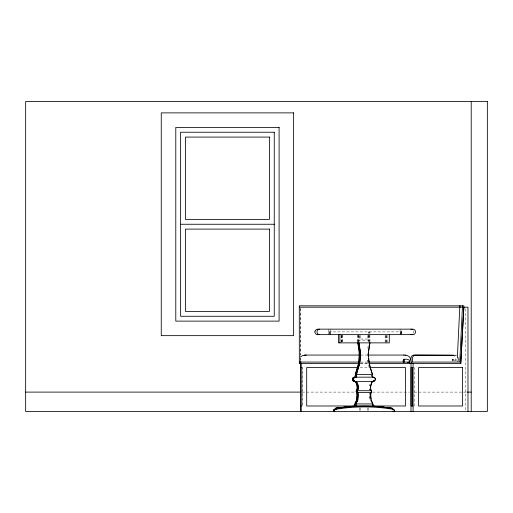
<?xml version="1.0" encoding="UTF-8"?>
<svg xmlns="http://www.w3.org/2000/svg" width="513" height="513" viewBox="0 0 513 513"><rect width="100%" height="100%" fill="white"/><g stroke="black" fill="none" stroke-linecap="round" stroke-linejoin="round"><path stroke-width="0.38" stroke-dasharray="2.56 1.92" d="M452.472 361.107L452.69 359.094L455.069 360.44M367.834 348.147L368.251 345.493M452.498 360.395L452.716 359.126L452.69 361.107M369.578 385.673L369.995 384.147M369.719 385.673L369.899 384.904M456.121 360.697C456.987 357.843 455.025 361.485 453.614 360.742M454.896 361.107L455.236 359.094L454.492 356.24M413.298 333.264L413.664 331.892L413.298 330.519M328.743 331.892L401.769 331.892M357.869 340.125L369.899 340.125M360.722 355.06L367.532 355.06M360.761 362.075L368.231 362.075M360.344 363.121L368.302 363.121M360.209 363.448L368.193 363.448M301.169 367.565L302.542 367.565L302.542 405.988L301.169 405.988M360.081 367.565L369.655 367.565M302.106 392.105L355.009 392.105M372.624 392.105L409.502 392.105M414.292 392.105L467.202 392.105M368.937 366.808L369.302 368.103M370.219 400.236L370.476 401.179M368.616 364.846L369.059 366.808M369.719 389.008L369.911 389.874M369.578 389.008L369.77 389.874M370.008 399.274L369.841 398.306A14.358 10.042 -90 0 1 369.719 393.413M368.135 362.864L367.757 360.203M367.859 360.203L368.013 361.543M300.669 308.05L300.701 357.119M300.701 357.907L300.701 360.286M465.278 308.781L465.278 410.682M414.408 367.565L414.408 405.988M401.769 330.519L401.769 334.636M401.499 331.892L401.499 334.636M401.384 331.892L401.384 334.636M400.48 331.892L400.48 334.636M400.364 331.892L400.364 334.636M400.089 329.147L400.089 334.636M387.86 335.38L387.86 342.87M386.526 335.38L386.526 342.12M386.334 335.38L386.366 342.87M385.314 335.38L385.346 342.12M385.148 335.38L385.148 342.87M371.694 375.112L371.694 376.484M371.515 375.112L371.515 376.484M369.944 331.892L369.944 333.264M369.899 334.636L369.944 342.12M369.822 331.892L369.822 333.264M369.822 335.38L369.822 342.12M368.924 331.892L368.924 333.264M368.924 335.38L368.924 342.12M368.802 331.892L368.802 333.264M368.879 334.636L368.802 342.12M368.449 335.367L368.449 339.022L359.318 339.022L359.318 335.367M368.405 407.829L368.405 410.746M367.552 335.367L367.552 339.022M367.597 407.829L367.597 410.746M360.216 335.367L360.216 339.022M360.171 407.829L360.171 410.746M359.363 407.829L359.363 410.746M358.965 335.38L358.965 342.12M358.888 334.636L358.92 341.498M358.844 335.38L358.844 342.12M357.946 335.38L357.901 342.87M357.869 334.636L357.824 342.12M342.62 334.636L342.62 342.12M342.428 335.38L342.453 342.12M341.434 335.38L341.434 342.12M341.421 335.38L341.408 342.12M341.241 335.38L341.241 342.12M330.423 329.147L330.423 334.636M330.154 331.892L330.154 334.636M330.032 331.892L330.032 334.636M329.134 331.892L329.134 334.636M329.013 331.892L329.013 334.636M328.743 329.147L328.743 334.636M302.061 367.565L302.061 405.988M300.624 308.781L300.624 354.958M300.624 358.138L300.624 360.53M369.982 398.306A14.358 10.266 -90 0 1 369.854 393.413M367.436 355.522A35.243 24.643 90 0 1 367.436 353.502M453.742 360.697L453.729 359.344L453.729 360.735"/><path stroke-width="0.77" d="M354.214 377.17C351.501 377.735 352.572 382.153 355.233 381.396C357.381 384.109 358.112 388.264 356.323 391.284A0.699 0.487 -90 0 0 356.336 391.81L356.913 392.439A14.358 10.042 90 0 1 356.913 398.306C357.478 401.057 353.733 403.635 355.233 405.988L335.842 408.047L336.021 408.386A167.642 167.629 -90 0 1 337.548 408.136M355.111 381.396L356.253 381.396C358.401 384.109 359.132 388.264 357.343 391.284A0.699 0.487 -90 0 0 357.356 391.81L357.933 392.439A14.358 10.042 90 0 1 357.933 398.306C358.497 401.057 354.752 403.635 356.253 405.988L336.861 408.047L337.041 408.386A167.642 167.629 -90 0 1 391.926 408.386L391.926 408.047L372.534 405.988M457.372 357.305L459.853 305.819L459.834 307.191M462.502 305.819L459.763 362.075L368.776 362.075M460.777 363.448L463.874 305.819L299.297 305.819L299.329 363.448L358.625 363.448M463.874 307.191L460.789 363.448L368.975 363.448M370.566 387.244L371.829 382.711L372.714 381.396L374.163 381.14L375.138 379.8M368.584 350.821L369.822 342.87M403.378 362.441C400.781 356.234 415.536 360.479 407.354 362.582M403.378 362.582L404.167 359.126L404.148 362.447M410.349 360.132C411.394 356.484 406.559 354.842 403.705 355.06M369.944 342.87L368.674 350.821A35.243 25.188 90 0 0 368.725 358.869C368.68 365.275 372.374 370.995 372.714 377.17L373.272 377.376M457.904 361.428L458.263 359.344L457.904 357.26M370.995 392.439A14.358 10.266 -90 0 0 371.002 398.306C370.424 401.063 374.246 403.641 372.714 405.988L356.073 405.988C354.541 403.641 358.363 401.063 357.785 398.306A14.358 10.266 -90 0 0 357.792 392.439L357.202 391.81A0.699 0.5 -90 0 1 357.189 391.284C359.017 388.277 358.26 384.09 356.073 381.396L355.503 381.46L373.284 381.46L372.534 381.396C370.296 384.122 369.777 388.277 371.598 391.284A0.699 0.5 -90 0 1 371.592 391.81L370.995 392.439L356.772 392.439L356.182 391.81A0.699 0.5 -90 0 1 356.169 391.284C357.997 388.277 357.24 384.09 355.054 381.396L354.092 381.396M333.636 411.477A1.257 1.257 0 0 1 333.328 411.028A1.507 1.507 0 0 1 333.412 410.15A1.661 1.661 0 0 1 334.688 409.284L335.464 408.47M334.656 411.477A1.257 1.257 0 0 1 334.348 411.028A1.507 1.507 0 0 1 334.431 410.15A1.661 1.661 0 0 1 335.707 409.284L336.483 408.47M355.137 381.371C353.079 380.851 353.156 377.594 355.233 377.17C355.567 370.995 359.183 365.262 359.138 358.869A35.243 24.643 -90 0 0 359.183 350.821L357.946 342.87M354.932 381.371C352.835 380.877 352.912 377.574 355.034 377.17C355.419 370.995 359.081 365.275 359.049 358.869A35.243 25.188 -90 0 0 359.094 350.821L357.824 342.87M356.073 377.17C356.413 370.995 360.113 365.275 360.068 358.869A35.243 25.188 -90 0 0 360.113 350.821L358.844 342.87M355.233 405.988C353.188 404.032 357.465 400.954 356.766 398.306A14.358 10.266 -90 0 0 356.772 392.439M372.528 381.396L373.676 381.396M372.688 405.86L373.054 404.956L372.688 404.058M300.214 357.074L302.574 355.599L305.799 355.06L359.575 355.06M373.143 381.14L373.579 380.787M373.361 381.14L373.81 380.787M335.656 408.47L334.893 409.284A1.661 1.661 0 0 0 333.617 410.15A1.507 1.507 0 0 0 333.533 411.028A1.257 1.257 0 0 0 333.841 411.477M336.675 408.47L335.912 409.284A1.661 1.661 0 0 0 334.636 410.15A1.507 1.507 0 0 0 334.553 411.028A1.257 1.257 0 0 0 334.861 411.477M373.855 381.371C375.952 380.877 375.875 377.574 373.759 377.17L354.015 377.17C351.892 377.574 351.815 380.877 353.912 381.371M412.305 334.264L410.951 334.636M372.265 381.46L372.656 381.396L372.085 381.46M373.092 381.46L373.496 381.396M319.567 329.147C316.072 329.025 316.072 334.752 319.567 334.636M306.242 355.06L304.126 355.201M180.627 224.258L274.256 224.258M299.316 307.191L462.502 307.191M463.681 307.191L467.978 307.191L467.978 411.477M367.885 355.06L404.148 355.06M405.353 355.201L405.809 355.201M299.342 362.075L359.158 362.075M300.689 367.565L301.169 367.565M357.702 367.565L306.697 367.565L306.697 405.988L354.515 405.988M370.437 367.565L405.507 367.565L405.507 405.988L372.829 405.988M413.036 367.565L411.054 367.565L411.054 405.988L413.036 405.988M356.073 374.426L372.714 374.426M357.599 390.72L371.194 390.72M25.65 392.105L300.515 392.105M467.202 392.105L471.21 392.105M356.073 403.93L372.714 403.93M300.689 405.988L301.169 405.988M335.842 408.047L336.021 408.386M336.861 408.047L337.041 408.386L337.041 408.047M390.726 408.047L372.464 406.072M391.926 408.047L391.926 408.386M334.688 409.284L334.893 409.284A172.83 172.817 -90 0 1 336.451 409.034M335.707 409.284L335.912 409.284A172.83 172.817 -90 0 1 393.08 409.284A1.661 1.661 0 0 1 394.356 410.15A1.507 1.507 0 0 1 394.439 411.028A1.257 1.257 0 0 1 394.131 411.477M392.118 408.47L393.08 409.284L392.304 408.47M410.951 329.147L412.305 329.513M456.288 355.317L414.979 355.176C412.292 355.663 411.913 359.273 412.676 361.428M453.351 355.201L413.465 355.06C410.868 355.535 410.503 359.023 411.24 361.107M373.554 377.17L374.528 377.709M372.534 377.17L373.06 377.376M371.181 390.835L371.444 391.284A0.699 0.487 -90 0 1 371.431 391.81L370.854 392.439A14.358 10.042 -90 0 0 370.861 398.306L371.027 399.274M374.881 378.152L375.112 378.671M372.534 403.93L371.239 400.236M371.79 372.56L372.534 374.426M371.54 371.938L370.136 367.455M371.046 390.72L370.598 389.008M369.956 366.808L368.629 358.869M358.965 342.87L360.203 350.821A35.243 24.643 -90 0 1 360.158 358.869C360.203 365.262 356.586 370.995 356.253 377.17M300.701 361.075L300.701 363.448M471.21 101.523L471.21 411.477M413.093 363.448L413.093 411.477M412.426 367.565L412.426 405.988M411.734 362.075L411.734 363.448M410.996 363.448L410.996 411.477M409.637 362.075L409.637 363.448M389.303 334.636L389.303 342.87L338.465 342.87L338.465 334.636M339.907 334.636L339.907 342.87M301.227 363.448L301.227 411.477M300.624 361.325L300.624 411.477M299.868 362.075L299.868 363.448M372.451 406.367A167.642 167.629 -90 0 1 373.996 406.456M339.08 407.906A167.642 167.629 -90 0 1 341.376 407.585M343.684 407.296A167.642 167.629 -90 0 1 345.993 407.033M348.308 406.809A167.642 167.629 -90 0 1 351.392 406.559M352.938 406.456A167.642 167.629 -90 0 1 355.252 406.322M393.356 411.17A1.257 1.257 0 0 1 393.112 411.477M393.144 411.17A1.257 1.257 0 0 1 392.907 411.477M338.894 407.906A167.642 167.629 -90 0 1 341.196 407.585M343.498 407.296A167.642 167.629 -90 0 1 345.813 407.033M348.122 406.809A167.642 167.629 -90 0 1 350.437 406.617M352.758 406.456A167.642 167.629 -90 0 1 355.067 406.322M368.469 356.189A35.243 24.643 90 0 1 368.501 352.162M394.234 410.432A1.507 1.507 0 0 1 394.234 411.028M394.164 411.17A1.257 1.257 0 0 1 393.926 411.477M392.875 409.284A1.661 1.661 0 0 1 394.151 410.15M372.521 406.322A167.642 167.629 -90 0 1 374.836 406.456M377.921 406.674A167.642 167.629 -90 0 1 379.466 406.809M382.544 407.117A167.642 167.629 -90 0 1 384.09 407.296M387.161 407.688A167.642 167.629 -90 0 1 388.694 407.906M339.914 407.906A167.642 167.629 -90 0 1 342.216 407.585M344.518 407.296A167.642 167.629 -90 0 1 346.833 407.033M349.141 406.809A167.642 167.629 -90 0 1 351.456 406.617M353.778 406.456A167.642 167.629 -90 0 1 356.086 406.322M314.963 331.18C314.475 332.86 315.905 334.668 317.643 334.636L412.869 334.636C416.428 334.784 416.428 328.993 412.869 329.147L317.643 329.147L316.258 329.513L314.963 331.18M355.233 381.396L354.271 381.396L355.24 381.396M487.35 101.523L25.65 101.523L25.65 411.477L487.35 411.477L487.35 101.523M293.628 112.873L161.255 112.873L161.255 335.649L293.628 335.649L293.628 112.873M279.098 127.397L175.786 127.397L175.786 321.119L279.098 321.119L279.098 127.397M274.256 132.245L180.627 132.245L180.627 316.277L274.256 316.277L274.256 132.245M269.415 137.086L185.469 137.086L185.469 219.417L269.415 219.417L269.415 137.086M269.415 229.106L185.469 229.106L185.469 311.436L269.415 311.436L269.415 229.106M462.489 367.565L418.57 367.565L418.57 405.988L462.489 405.988L462.489 367.565M355.695 381.46L355.291 381.396L355.689 381.46"/></g></svg>
